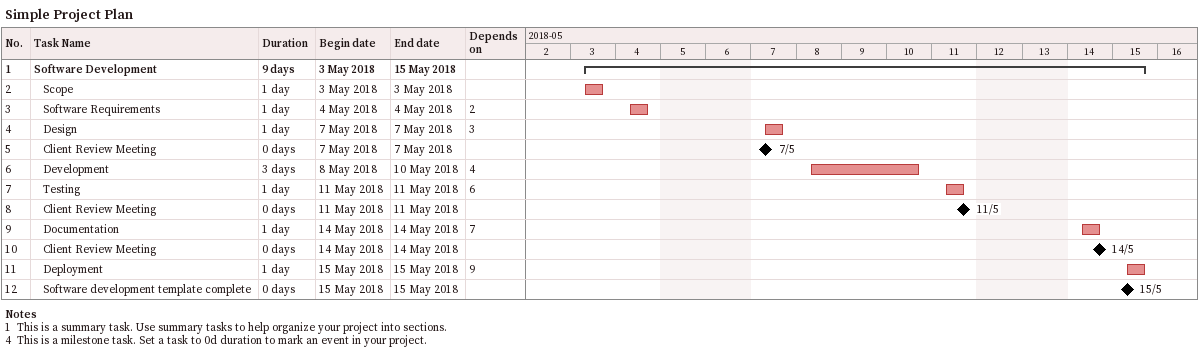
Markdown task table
Simple Project Plan

| ID | Level | Task | Duration | Start | Finish | Predecessors |
|---|---|---|---|---|---|---|
| 1 | 1 | **Software Development** | 9d | 2018-05-03 | 2018-05-15 |  |
| 2 | 2 | Scope | 1d | 2018-05-03 | 2018-05-03 |  |
| 3 | 2 | Software Requirements | 1d | 2018-05-04 | 2018-05-04 | 2 |
| 4 | 2 | Design | 1d | 2018-05-07 | 2018-05-07 | 3 |
| 5 | 2 | Client Review Meeting | 0d | 2018-05-07 | 2018-05-07 |  |
| 6 | 2 | Development | 3d | 2018-05-08 | 2018-05-10 | 4 |
| 7 | 2 | Testing | 1d | 2018-05-11 | 2018-05-11 | 6 |
| 8 | 2 | Client Review Meeting | 0d | 2018-05-11 | 2018-05-11 |  |
| 9 | 2 | Documentation | 1d | 2018-05-14 | 2018-05-14 | 7 |
| 10 | 2 | Client Review Meeting | 0d | 2018-05-14 | 2018-05-14 |  |
| 11 | 2 | Deployment | 1d | 2018-05-15 | 2018-05-15 | 9 |
| 12 | 2 | Software development template complete | 0d | 2018-05-15 | 2018-05-15 |  |

Notes
- 1: This is a summary task. Use summary tasks to help organize your project into sections.
- 4: This is a milestone task. Set a task to 0d duration to mark an event in your project.
